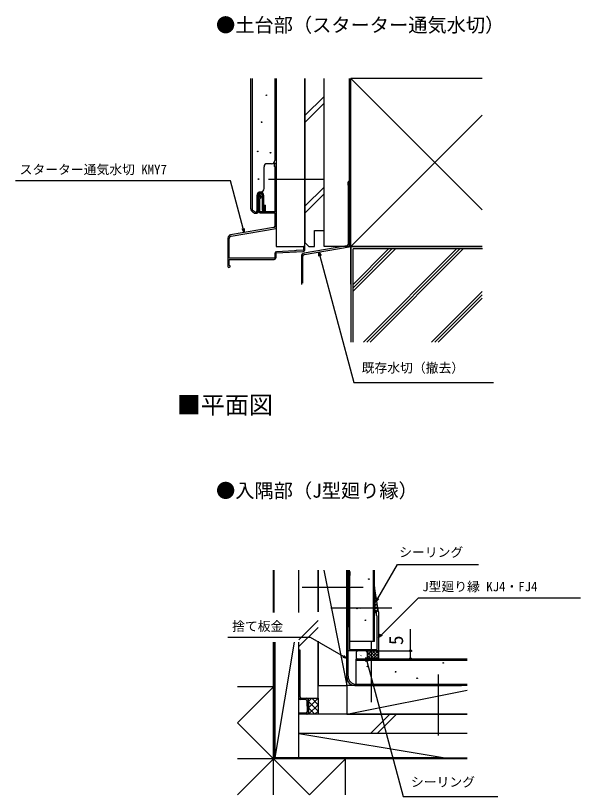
# Model space of a CAD drawing. Units: millimetres, scale not verified. Extents: x -525 to 525, y -784 to 779.
# Drawn here: x -186.8 to 165.9, y -146.8 to 340.7 of the extents above; entities that cross this region are included whole.
import ezdxf
from ezdxf.enums import TextEntityAlignment as Align

# ---------------------------------------------------------------- set-up
doc = ezdxf.new("R2010")
doc.units = ezdxf.units.MM
doc.header["$LTSCALE"] = 4
for name, color, linetype in [('0-1_USER1', 3, 'Continuous'), ('0-2_YKK_11', 7, 'Continuous'), ('0-3_YKK_12', 2, 'Continuous'), ('0-4_YKK_13', 4, 'Continuous'), ('0-5_YKK_D', 6, 'Continuous'), ('0-7_YSS_K', 3, 'Continuous')]:
    doc.layers.add(name, color=color, linetype=linetype)
doc.styles.add('ＭＳ ゴシック', font='')
doc.styles.get('ＭＳ ゴシック').set_extended_font_data('MS Gothic')

msp = doc.modelspace()

# ---------------------------------------------------------------- linework, layer by layer
at = {"layer": '0-2_YKK_11'}
for p, q in [((-24.172, 207.822), (-24.172, 247.947)), ((-35.172, 227.597), (-35.172, 218.497)), ((-25.803, 208.355), (-52.51, 203.782)), ((-52.125, 203.036), (-24.172, 207.822)), ((-54.172, 201.81), (-54.172, 184.147)), ((20.798, -55.999), (20.798, -6.599))]:
    msp.add_line(p, q, dxfattribs=at)
for points in [[(-25.272, 247.947), (-25.272, 246.697), (-25.122, 246.503), (-24.972, 246.31), (-24.972, 238.955), (-24.852, 238.772), (-24.852, 238.222), (-24.972, 238.039), (-24.972, 218.297), (-34.372, 218.297), (-34.372, 226.414), (-34.122, 226.709)], [(-34.172, 217.497), (-24.972, 217.497), (-24.972, 209.34)], [(-24.972, 192.213), (-24.972, 189.297), (-53.372, 189.297), (-53.372, 201.557)], [(-6.172, 194.538), (-6.172, 196.497), (-6.972, 196.497), (-6.972, 194.254), (-11.67, 193.993), (-11.921, 193.829), (-12.44, 193.8), (-12.707, 193.935), (-23.933, 193.312)], [(-24.172, 189.597), (-24.172, 192.497), (-7.211, 193.439)], [(-53.214, 184.719), (-53.372, 184.984), (-53.372, 188.497), (-25.272, 188.497)], [(21.998, -6.599), (21.998, -8.799), (21.798, -8.999), (21.598, -9.199), (21.598, -15.541), (21.478, -15.724), (21.478, -16.274), (21.598, -16.457), (21.598, -55.199), (38.998, -55.199), (38.998, -34.199), (38.798, -33.999), (38.598, -33.799), (38.598, -31.599)], [(39.798, -31.599), (39.798, -55.999), (20.798, -55.999)]]:
    msp.add_lwpolyline(points, dxfattribs=at)
for centre, radius, start, end in [((-24.722, 247.947), 0.55, 359.99998, 180.00167), ((-34.272, 227.597), 0.9, 279.5924, 179.99976), ((-34.172, 218.497), 1, 180, 270), ((-25.972, 209.34), 1, 279.71601, 0), ((-52.172, 201.81), 2, 99.71672, 180), ((-51.872, 201.557), 1.5, 99.71701, 180), ((-23.872, 192.213), 1.1, 93.17993, 180), ((-7.272, 194.538), 1.1, 273.17993, 360), ((-25.272, 189.597), 1.1, 270, 360), ((-53.522, 184.147), 0.65, 179.99966, 61.7266), ((21.398, -6.599), 0.6, 0.00146, 180), ((39.198, -31.599), 0.6, 0.00146, 180)]:
    msp.add_arc(centre, radius, start, end, dxfattribs=at)
at = {"layer": '0-3_YKK_12'}
for p, q in [((-28.965, 238.497), (6.035, 238.497)), ((-7.873, -16.133), (30.127, -16.121)), ((10.129, -29.038), (48.129, -29.027)), ((35.498, -87.896), (35.487, -49.896)), ((77.298, -108.765), (77.287, -70.765))]:
    msp.add_line(p, q, dxfattribs=at)
at = {"layer": '0-4_YKK_13'}
for p, q in [((-39.972, 220.041), (-39.972, 301.497)), ((-39.172, 301.497), (-39.172, 220.041)), ((-24.972, 301.497), (-24.972, 250.267)), ((-31.672, 232.767), (-31.672, 246.267)), ((-26.972, 248.267), (-29.672, 248.267)), ((-33.972, 230.767), (-33.672, 230.767)), ((-36.072, 228.467), (-36.072, 218.771)), ((-35.272, 218.771), (-35.272, 228.467)), ((-32.672, 219.267), (-32.672, 228.467)), ((-31.872, 219.267), (-31.872, 228.467)), ((-31.472, 222.267), (-30.672, 222.267)), ((-31.472, 219.267), (-31.472, 222.267)), ((-30.672, 219.267), (-30.672, 222.267)), ((-38.972, 218.309), (-37.522, 217.472)), ((-37.122, 218.165), (-38.572, 219.002)), ((20.078, -72.517), (20.078, -5.517)), ((20.798, -71.797), (20.798, -5.517)), ((21.598, -41.112), (21.598, -5.517)), ((36.598, -50.199), (36.598, -5.517)), ((37.398, -50.199), (37.398, -5.517)), ((37.398, -50.199), (21.598, -50.199)), ((25.798, -60.997), (95.078, -60.966)), ((25.798, -76.795), (25.798, -60.997)), ((25.798, -61.795), (95.078, -61.765)), ((25.078, -77.517), (91.678, -77.517)), ((25.798, -76.795), (95.078, -76.765)), ((25.798, -76.797), (91.678, -76.797))]:
    msp.add_line(p, q, dxfattribs=at)
for centre, radius in [((-30.231, 290.981), 0.2), ((-33.179, 274.201), 0.2), ((-35.599, 255.919), 0.2), ((-27.667, 255.112), 0.2), ((-35.158, 238.686), 0.2), ((-33.972, 228.467), 1.3), ((-34.66, 229.143), 0.1), ((-33.461, 229.143), 0.1), ((-34.76, 227.857), 0.1), ((-34.56, 228.49), 0.1), ((-34.169, 229.043), 0.1), ((-33.967, 227.359), 0.1), ((-33.96, 228.267), 0.1), ((-33.261, 227.757), 0.1), ((-33.038, 228.612), 0.1), ((33.739, -11.143), 0.2), ((28.885, -29.206), 0.2), ((26.378, -29.465), 0.2), ((31.612, -36.843), 0.2), ((80.229, -63.511), 0.2), ((32.92, -65.671), 0.2), ((50.463, -69.044), 0.2), ((63.958, -73.092), 0.2)]:
    msp.add_circle(centre, radius, dxfattribs=at)
for centre, radius, start, end in [((-26.972, 250.267), 2, 270, 0), ((-29.672, 246.267), 2, 90, 180), ((-33.972, 228.467), 2.1, 90, 180), ((-33.972, 228.467), 1.3, 90, 180), ((-33.972, 228.467), 2.1, 0, 90), ((-33.972, 228.467), 1.3, 0, 90), ((-33.672, 232.767), 2, 270, 0), ((-37.972, 220.041), 2, 180, 240), ((-37.972, 220.041), 1.2, 180, 240), ((-36.772, 218.771), 1.5, 240, 0), ((-36.772, 218.771), 0.7, 240, 0), ((-31.672, 219.267), 1, 180, 270), ((-31.672, 219.267), 0.2, 180, 270), ((-31.672, 219.267), 0.2, 270, 0), ((-31.672, 219.267), 1, 270, 0), ((25.078, -72.517), 5, 180, 270), ((25.798, -71.797), 5, 180, 270)]:
    msp.add_arc(centre, radius, start, end, dxfattribs=at)
at = {"layer": '0-5_YKK_D'}
for p, q in [((40.498, -55.998), (60.799, -55.989)), ((35.247, -61.001), (60.801, -60.989))]:
    msp.add_line(p, q, dxfattribs=at)
for points in [[(-44.005, 205.238), (-44.665, 207.701), (-52.673, 237.589), (-186.783, 237.589)], [(-44.005, 207.878), (-44.005, 205.238), (-45.325, 207.524)], [(2.59, 190.525), (2.59, 193.165), (3.91, 190.879)], [(2.59, 193.165), (3.25, 190.702), (24.439, 111.625), (111.694, 111.625)], [(38.07, -25.402), (39.345, -23.194), (51.61, -1.949), (102.288, -1.949)], [(39.936, -23.535), (38.07, -25.402), (38.753, -22.852)], [(39.8, -47.697), (41.603, -45.894), (64.712, -22.785), (165.86, -22.785)], [(59.801, -60.99), (59.799, -55.99), (59.793, -42.485)], [(20.078, -60.754), (17.869, -59.479), (-2.676, -47.617), (-54.223, -47.617)], [(42.086, -46.377), (39.8, -47.697), (41.12, -45.41)], [(18.211, -58.887), (20.078, -60.754), (17.528, -60.071)], [(31.862, -62.637), (31.862, -59.997), (33.182, -62.283)], [(31.862, -59.997), (32.522, -62.46), (55.127, -146.823), (114.409, -146.823)]]:
    msp.add_lwpolyline(points, dxfattribs=at)
for centre in [(59.799, -55.99), (59.801, -60.99)]:
    msp.add_circle(centre, 0.637, dxfattribs=at)
at = {"layer": '0-7_YSS_K'}
for p, q in [((-6.172, 301.497), (-6.172, 198.997)), ((-6.172, 196.497), (-6.172, 301.497)), ((5.828, 196.497), (5.828, 301.497)), ((21.7, 196.497), (21.7, 301.5)), ((22.1, 196.5), (22.1, 301.5)), ((22.5, 301.5), (104.5, 219.5)), ((104.5, 301.5), (22.5, 301.5)), ((22.5, 173), (22.5, 301.5)), ((5.828, 290.255), (-6.172, 278.255)), ((5.828, 286.013), (-6.172, 274.013)), ((104.5, 278.5), (22.5, 196.5)), ((20.599, 236.562), (20.599, 235.412)), ((20.899, 234.892), (20.899, 227.512)), ((21.699, 196.69), (21.699, 236.562)), ((5.828, 233.687), (-6.172, 221.687)), ((5.828, 229.444), (-6.172, 217.444)), ((20.899, 226.712), (20.899, 207.512)), ((20.899, 206.712), (20.899, 197.955)), ((20.067, 196.97), (-6.639, 192.397)), ((-6.504, 191.608), (21.449, 196.395)), ((-6.172, 198.997), (-3.672, 196.497)), ((-3.672, 196.497), (-0.172, 196.497)), ((21.7, 196.497), (5.828, 196.497)), ((21.628, 196.497), (104.5, 196.497)), ((22.5, 196.497), (22.5, 136.876)), ((104.5, 196.497), (22.5, 196.497)), ((-8.301, 190.425), (-8.301, 172.762)), ((-7.501, 173.599), (-7.501, 190.425)), ((24, 136.876), (24, 194.997)), ((104.667, 194.997), (24, 194.997)), ((24, 168.655), (50.342, 194.997)), ((24, 172.898), (46.099, 194.997)), ((24.216, 170.992), (48.221, 194.997)), ((88.526, 194.997), (30.405, 136.876)), ((32.526, 136.876), (90.647, 194.997)), ((92.769, 194.997), (34.647, 136.876)), ((104.5, 168.545), (72.831, 136.876)), ((74.952, 136.876), (104.5, 166.423)), ((104.5, 164.302), (77.074, 136.876)), ((-25.722, -31.984), (-25.722, -5.518)), ((-25.322, -31.984), (-25.322, -5.518)), ((-9.924, -31.984), (-9.925, -5.517)), ((2.076, -31.592), (2.075, -5.517)), ((2.078, -5.517), (2.078, -31.592)), ((5.678, -5.517), (20.078, -77.517)), ((37.408, -16.063), (37.398, -16.074)), ((37.398, -16.074), (37.412, -16.089)), ((37.675, -17.797), (37.398, -18.074)), ((37.398, -18.074), (37.776, -18.452)), ((37.942, -19.53), (37.398, -20.074)), ((37.398, -20.074), (38.139, -20.816)), ((38.208, -21.264), (37.398, -22.074)), ((37.398, -22.074), (38.503, -23.179)), ((38.475, -22.997), (37.398, -24.074)), ((37.398, -24.074), (38.866, -25.543)), ((38.741, -24.73), (37.398, -26.074)), ((37.398, -26.074), (39.23, -27.906)), ((39.008, -26.464), (37.398, -28.074)), ((37.398, -28.074), (39.593, -30.27)), ((39.275, -28.197), (37.398, -30.074)), ((39.541, -29.931), (37.398, -32.074)), ((37.398, -30.074), (38.76, -31.436)), ((39.808, -31.664), (39.835, -31.636)), ((-9.923, -49.04), (2.076, -37.04)), ((-9.922, -53.281), (2.078, -41.282)), ((39.798, -47.699), (39.8, -47.697)), ((-25.722, -145.864), (-25.722, -50.538)), ((-25.322, -122.964), (-25.322, -50.538)), ((-12.918, -50.538), (-24.922, -122.564)), ((-24.922, -50.538), (-24.922, -122.564)), ((-9.922, -85.564), (-9.923, -50.538)), ((-9.922, -122.564), (-9.922, -50.538)), ((2.078, -85.564), (2.077, -49.928)), ((-9.122, -55.564), (-9.922, -55.564)), ((-9.122, -84.564), (-9.122, -55.564)), ((25.798, -56.999), (25.798, -59.997)), ((31.862, -55.999), (26.798, -55.999)), ((28.175, -58.499), (28.188, -58.484)), ((32.265, -56.166), (32.098, -55.999)), ((32.503, -60.994), (37.498, -55.999)), ((32.791, -56.706), (33.498, -55.999)), ((37.091, -60.992), (32.842, -56.743)), ((32.853, -58.643), (35.498, -55.999)), ((32.862, -59.997), (32.862, -56.999)), ((39.09, -60.991), (34.098, -55.999)), ((34.504, -60.993), (39.498, -55.999)), ((39.8, -59.701), (36.098, -55.999)), ((36.505, -60.992), (39.799, -57.698)), ((39.799, -57.7), (38.098, -55.999)), ((26.798, -60.997), (31.862, -60.997)), ((28.824, -58.957), (28.912, -58.909)), ((33.092, -60.993), (32.637, -60.538)), ((35.091, -60.993), (32.854, -58.755)), ((38.506, -60.991), (39.8, -59.697)), ((-25.722, -78.364), (-48.222, -78.364)), ((20.078, -95.517), (95.078, -80.517)), ((-9.922, -85.564), (2.078, -85.564)), ((-5.722, -86.364), (-8.922, -86.364)), ((-4.722, -90.564), (-4.722, -87.364)), ((-3.922, -91.564), (2.078, -85.564)), ((-3.922, -87.564), (-1.922, -85.564)), ((-3.922, -86.564), (-3.922, -94.564)), ((2.078, -93.564), (-3.922, -87.564)), ((2.078, -89.564), (-1.922, -85.564)), ((-4.722, -90.564), (-4.722, -93.764)), ((0.044, -95.53), (-3.922, -91.564)), ((-3.916, -95.557), (2.078, -89.564)), ((-5.722, -94.764), (-9.922, -94.764)), ((95.078, -95.564), (-9.922, -95.564)), ((-3.929, -95.557), (-4.42, -95.066)), ((0.112, -95.53), (2.078, -93.564)), ((34.812, -107.564), (46.812, -95.564)), ((39.054, -107.564), (51.054, -95.564)), ((-9.922, -107.564), (80.078, -122.564)), ((95.078, -107.564), (-9.922, -107.564)), ((-25.722, -123.364), (-48.222, -145.864)), ((95.078, -123.364), (-48.222, -123.364)), ((95.078, -122.964), (-25.322, -122.964)), ((-24.922, -122.564), (80.078, -122.564)), ((19.278, -123.364), (-3.222, -145.864)), ((19.278, -145.864), (19.278, -123.364))]:
    msp.add_line(p, q, dxfattribs=at)
for points in [[(-24.172, 301.497), (-24.172, 196.497), (-6.172, 196.497)], [(-0.172, 196.497), (-0.172, 206.497), (5.828, 206.497)], [(2.078, -49.928), (2.078, -77.517), (20.078, -77.517), (20.078, -5.517)], [(95.078, -77.517), (20.078, -77.517), (20.078, -95.517), (95.078, -95.517)], [(-25.722, -78.364), (-48.222, -100.864), (-3.222, -145.864)]]:
    msp.add_lwpolyline(points, dxfattribs=at)
for points in [[(37.398, -32.074), (38.598, -32.074), (38.598, -31.599), (39.198, -30.999), (39.798, -31.599), (37.398, -15.994)], [(39.798, -55.699), (39.8, -60.99), (31.935, -60.994), (32.569, -60.704), (32.862, -59.997), (32.842, -56.802), (32.569, -56.292), (31.862, -55.999), (39.498, -55.999)], [(2.078, -85.564), (2.078, -95.517), (-4.915, -95.564), (-3.922, -94.564), (-3.922, -86.564), (-4.922, -85.564)]]:
    msp.add_lwpolyline(points, close=True, dxfattribs=at)
for centre, radius, start, end in [((21.149, 236.562), 0.55, 0, 180), ((20.899, 235.412), 0.3, 179.99575, 239.99858), ((20.599, 234.892), 0.3, 0.00047, 60.00184), ((21.199, 227.512), 0.3, 179.99766, 233.12951), ((21.199, 226.712), 0.3, 126.87397, 180.00174), ((20.899, 227.112), 0.2, 306.86499, 53.12956), ((21.199, 207.512), 0.3, 179.99591, 233.12543), ((21.199, 206.712), 0.3, 126.87456, 180.00408), ((20.899, 207.112), 0.2, 306.86728, 53.13273), ((19.899, 197.955), 1, 279.71549, 359.99949), ((21.399, 196.69), 0.3, 279.71454, 359.99537), ((-6.301, 190.425), 2, 99.71727, 180.00011), ((-6.301, 190.425), 1.2, 99.71769, 180.00049), ((26.798, -56.999), 1, 90, 180), ((31.862, -56.999), 1, 0, 90), ((26.798, -59.997), 1, 180, 270), ((31.862, -59.997), 1, 270, 0), ((-8.922, -85.364), 1, 180, 270), ((-8.122, -84.564), 1, 180, 270), ((-5.722, -87.364), 1, 0, 90), ((-4.922, -86.564), 1, 0, 90), ((-5.722, -93.764), 1, 270, 0), ((-4.922, -94.564), 1, 270, 0)]:
    msp.add_arc(centre, radius, start, end, dxfattribs=at)

# ---------------------------------------------------------------- texts
at = {"layer": '0-1_USER1', "style": 'ＭＳ ゴシック'}
for s, height, p in [('●土台部（スターター通気水切）', 8.798, (-61.636, 327.818)), ('■平面図', 11, (-86.153, 88.795)), ('●入隅部（J型廻り縁）', 8.798, (-61.636, 37.068))]:
    msp.add_text(s, height=height, dxfattribs=at).set_placement(p, align=Align.BOTTOM_LEFT)
at = {"layer": '0-5_YKK_D', "style": 'ＭＳ ゴシック'}
for s, p in [('スターター通気水切 KMY7', (-184.294, 239.944)), ('既存水切（撤去）', (29.273, 116.09)), ('シーリング', (52.702, 0.968)), ('J型廻り縁 KJ4・FJ4', (67.115, -20.482)), ('捨て板金', (-51.595, -45.25)), ('シーリング', (60.083, -142.513))]:
    msp.add_text(s, height=5.865, dxfattribs=at).set_placement(p, align=Align.BOTTOM_LEFT)
msp.add_text('5', height=8.798, rotation=90.026, dxfattribs=at).set_placement((57.797, -52.327), align=Align.BOTTOM_LEFT)

doc.saveas('drawing.dxf')
